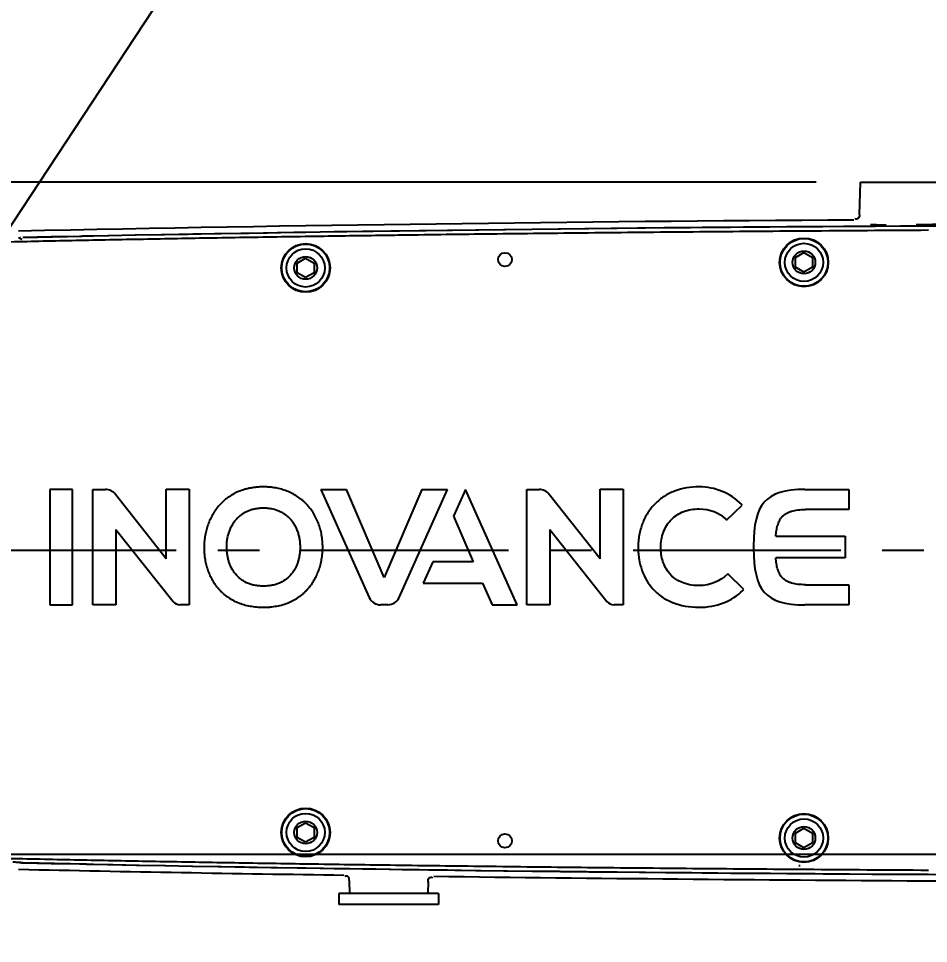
# Model space of a CAD drawing. Header units: millimetres. Extents: x 5828 to 6704, y 123 to 421.
# Drawn here: x 6393.03 to 6401.25, y 273.1 to 281.46 of the extents above; entities that cross this region are included whole.
import ezdxf
from ezdxf import colors
from ezdxf.entities.mleader import LeaderData, LeaderLine
from ezdxf.math import Vec2, Vec3

# ---------------------------------------------------------------- set-up
doc = ezdxf.new("R2010")
doc.units = ezdxf.units.MM
doc.linetypes.add('BANKLINE1', pattern=[5.5, 4, -1.5])
doc.linetypes.add('CENTER', pattern=[0.6, 0.375, -0.075, 0.075, -0.075])
for name, color, linetype in [('00_COMPONENTS', 7, 'BANKLINE1'), ('BREP_1_DXF_CONTINUOUS_LINE', 7, 'Continuous'), ('BREP_2_DXF_CONTINUOUS_LINE', 7, 'Continuous'), ('BREP_3_DXF_CONTINUOUS_LINE', 7, 'Continuous'), ('BREP_4_DXF_CONTINUOUS_LINE', 7, 'Continuous'), ('BREP_5_DXF_CONTINUOUS_LINE', 7, 'Continuous'), ('BREP_6_DXF_CONTINUOUS_LINE', 7, 'Continuous'), ('BREP_7_DXF_CONTINUOUS_LINE', 7, 'Continuous'), ('BREP_8_DXF_CONTINUOUS_LINE', 7, 'Continuous'), ('DIM', 7, 'Continuous'), ('外形图', 7, 'Continuous')]:
    doc.layers.add(name, color=color, linetype=linetype)
doc.styles.add('微软雅黑', font='msyh.ttc', dxfattribs={"height": 2.1})
doc.dimstyles.new('尺寸标注_1_20比例', dxfattribs={"dimtxt": 2.1, "dimasz": 1.7, "dimexe": 0.5, "dimexo": 0.4, "dimgap": 0.5, "dimtad": 1, "dimdec": 1, "dimlfac": 20, "dimdsep": 46, "dimtxsty": '微软雅黑', "dimcen": 0.09, "dimadec": 0, "dimazin": 0, "dimtp": 0.01, "dimtm": 0.01, "dimtfac": 1, "dimtdec": 1, "dimtofl": 0, "dimtmove": 0, "dimatfit": 3, "dimfxl": 1, "dimtolj": 1, "dimarcsym": 0})

# ---------------------------------------------------------------- blocks, each defined once
blk = doc.blocks.new('*D1539')
at = {"layer": '00_COMPONENTS', "color": 0, "linetype": 'ByBlock', "lineweight": -2, "ltscale": 20}
for p, q in [((6390.5458, 277.0834), (6390.5458, 283.8114)), ((6391.1058, 276.8908), (6391.1058, 283.8114)), ((6388.8458, 283.3114), (6387.1458, 283.3114)), ((6392.8058, 283.3114), (6394.5058, 283.3114))]:
    blk.add_line(p, q, dxfattribs=at)
at = {"layer": '00_COMPONENTS', "color": 0}
for points in [[(6388.8458, 283.0281), (6388.8458, 283.5948), (6390.5458, 283.3114)], [(6392.8058, 283.5948), (6392.8058, 283.0281), (6391.1058, 283.3114)]]:
    blk.add_solid(points, dxfattribs=at)
at = {"layer": 'Defpoints', "color": 0}
for p in [(6390.5458, 283.3114), (6390.5458, 276.6834), (6391.1058, 276.4908)]:
    blk.add_point(p, dxfattribs=at)
at = {"layer": '00_COMPONENTS', "color": 0, "insert": (6390.8493, 284.9021), "char_height": 2.1, "attachment_point": 5, "style": '微软雅黑'}
blk.add_mtext('\\A1;\\A1;10', dxfattribs=at)
blk = doc.blocks.new('123')
at = {"layer": 'BREP_1_DXF_CONTINUOUS_LINE', "color": 7, "linetype": 'Continuous'}
for p, q in [((17.5, -10.43), (17.5, 0.01)), ((17.5, 0.01), (20.95, 0.01)), ((20.95, 0.01), (20.95, -17.36)), ((6.49, -17.36), (6.49, -0.01)), ((6.49, -0.01), (8.36, -0.01)), ((17.5, -10.43), (9.85, -0.75)), ((9.93, -6.02), (9.93, -17.36)), ((9.93, -6.02), (18.52, -16.84)), ((9.93, -17.36), (6.49, -17.36)), ((20.95, -17.36), (19.59, -17.36))]:
    blk.add_line(p, q, dxfattribs=at)
for points in [[(9.85, -0.75), (9.5, -0.3), (8.96, -0.01), (8.36, -0.01)], [(18.52, -16.84), (18.77, -17.16), (19.16, -17.36), (19.59, -17.36)]]:
    blk.add_open_spline(points, degree=3, dxfattribs=at)
at = {"layer": 'BREP_2_DXF_CONTINUOUS_LINE', "color": 7, "linetype": 'Continuous'}
for p, q in [((62.43, 0), (60.62, -4.03)), ((70.21, -17.35), (62.43, 0)), ((60.62, -4.03), (63.61, -10.89)), ((57.54, -10.89), (56.1, -14.12)), ((63.61, -10.89), (57.54, -10.89)), ((56.1, -14.12), (65.01, -14.12)), ((65.01, -14.12), (66.45, -17.35)), ((66.45, -17.35), (70.21, -17.35))]:
    blk.add_line(p, q, dxfattribs=at)
at = {"layer": 'BREP_3_DXF_CONTINUOUS_LINE', "color": 7, "linetype": 'Continuous'}
for p, q in [((40.7, 0), (47.98, -16.24)), ((40.7, 0), (44.56, 0)), ((50.23, -13.26), (44.56, 0)), ((55.9, 0), (50.23, -13.26)), ((52.47, -16.24), (59.76, 0)), ((55.9, 0), (59.76, 0)), ((50.77, -17.34), (49.69, -17.34))]:
    blk.add_line(p, q, dxfattribs=at)
for centre, start, end in [((49.69, -15.48), 204.0204, 270.0145), ((50.77, -15.47), 270.0224, 335.7905)]:
    blk.add_arc(centre, 1.87, start, end, dxfattribs=at)
at = {"layer": 'BREP_4_DXF_CONTINUOUS_LINE', "color": 7, "linetype": 'Continuous'}
for p, q in [((101.69, -4.59), (104, -2.36)), ((104, -2.36), (103.92, -2.28)), ((101.61, -4.52), (101.69, -4.59)), ((101.86, -12.68), (101.78, -12.76)), ((104.22, -15.06), (101.86, -12.68)), ((104.14, -15.14), (104.22, -15.06))]:
    blk.add_line(p, q, dxfattribs=at)
for points, knots in [([(97.55, 0.37), (96.21, 0.37), (94.34, 0.04), (92.24, -1.01), (90.89, -2.11), (89.78, -3.49), (88.97, -5.1), (88.56, -6.58), (88.39, -7.82), (88.35, -8.76), (88.39, -9.67), (88.54, -10.82), (88.9, -12.19), (89.58, -13.68), (90.57, -15.04), (91.87, -16.19), (94.06, -17.36), (96.07, -17.72), (97.55, -17.72)], [0, 0, 0, 0, 0.123703, 0.185554, 0.247405, 0.309485, 0.371565, 0.433646, 0.464686, 0.495726, 0.524925, 0.554123, 0.612521, 0.670919, 0.729317, 0.796987, 0.864658, 1, 1, 1, 1]), ([(97.55, -14.46), (95.44, -14.46), (93.27, -13.36), (92.13, -11.17), (91.82, -9.81), (91.73, -8.7), (91.83, -7.54), (92.25, -6.02), (93.27, -4.4), (95.13, -3.21), (96.7, -2.93), (97.55, -2.93)], [0, 0, 0, 0, 0.228721, 0.343081, 0.400261, 0.457441, 0.526086, 0.59473, 0.732019, 0.866009, 1, 1, 1, 1])]:
    blk.add_open_spline(points, degree=3, knots=knots, dxfattribs=at)
for points in [[(103.92, -2.28), (102.16, -0.55), (99.96, 0.37), (97.55, 0.37)], [(97.55, -2.93), (99.13, -2.93), (100.57, -3.5), (101.61, -4.52)], [(101.78, -12.76), (100.73, -13.81), (99.11, -14.46), (97.55, -14.46)], [(97.55, -17.72), (100.15, -17.72), (102.43, -16.83), (104.14, -15.14)]]:
    blk.add_open_spline(points, degree=3, dxfattribs=at)
at = {"layer": 'BREP_5_DXF_CONTINUOUS_LINE', "color": 7, "linetype": 'Continuous'}
blk.add_line((32.11, -17.72), (32.86, -17.69), dxfattribs=at)
for points, knots in [([(32.1, 0.37), (32.09, 0.37), (32.08, 0.37), (32.05, 0.37), (32.01, 0.37), (31.95, 0.37), (31.88, 0.36), (31.79, 0.36), (31.67, 0.36), (31.48, 0.35), (31.25, 0.34), (30.98, 0.31), (30.72, 0.28), (30.37, 0.23), (29.95, 0.16), (29.46, 0.04), (28.84, -0.14), (28.1, -0.43), (27.3, -0.85), (26.57, -1.35), (25.91, -1.92), (25.13, -2.75), (24.49, -3.69), (24, -4.7), (23.7, -5.48), (23.5, -6.16), (23.38, -6.7), (23.31, -7.12), (23.25, -7.53), (23.21, -7.88), (23.19, -8.15), (23.19, -8.33), (23.18, -8.46), (23.18, -8.57), (23.18, -8.65), (23.18, -8.71), (23.18, -8.75), (23.18, -8.78), (23.18, -8.79), (23.18, -8.81), (23.18, -8.84), (23.18, -8.89), (23.18, -8.94), (23.18, -9.02), (23.18, -9.11), (23.19, -9.26), (23.2, -9.44), (23.21, -9.66), (23.23, -9.88), (23.26, -10.17), (23.32, -10.52), (23.4, -10.95), (23.52, -11.5), (23.73, -12.17), (24.04, -12.93), (24.35, -13.54), (24.63, -14), (24.85, -14.33), (25.05, -14.59), (25.2, -14.77), (25.29, -14.88), (25.35, -14.95), (25.43, -15.04), (25.53, -15.15), (25.71, -15.34), (25.98, -15.59), (26.32, -15.88), (26.8, -16.24), (27.43, -16.64), (28.25, -17.03), (29.13, -17.33), (30.07, -17.55), (30.89, -17.66), (31.57, -17.71), (31.93, -17.72), (32.11, -17.72), (32.11, -17.72)], [0, 0, 0, 0, 0.000325, 0.000651, 0.001301, 0.002602, 0.003903, 0.005204, 0.007806, 0.010409, 0.015613, 0.020817, 0.026021, 0.031226, 0.041634, 0.052043, 0.062451, 0.083269, 0.104086, 0.124903, 0.14572, 0.166537, 0.208171, 0.228989, 0.249806, 0.270623, 0.281031, 0.29144, 0.301849, 0.312257, 0.317461, 0.322666, 0.325268, 0.32787, 0.330472, 0.331773, 0.332424, 0.333074, 0.333725, 0.334375, 0.335676, 0.338279, 0.340881, 0.343483, 0.348687, 0.353891, 0.3643, 0.374709, 0.385117, 0.395526, 0.416343, 0.43716, 0.457977, 0.499612, 0.541246, 0.58288, 0.603697, 0.624514, 0.645332, 0.65574, 0.660944, 0.666149, 0.671353, 0.676557, 0.686966, 0.707783, 0.7286, 0.749417, 0.791052, 0.832686, 0.87432, 0.915954, 0.957589, 0.978406, 0.999223, 1, 1, 1, 1]), ([(35.91, -17), (36.19, -16.88), (36.74, -16.62), (37.37, -16.22), (37.84, -15.85), (38.13, -15.61), (38.34, -15.4), (38.5, -15.24), (38.63, -15.11), (38.73, -15), (38.81, -14.91), (38.87, -14.84), (38.96, -14.73), (39.1, -14.55), (39.3, -14.29), (39.52, -13.96), (39.8, -13.5), (40.11, -12.89), (40.42, -12.13), (40.66, -11.33), (40.84, -10.5), (40.94, -9.78), (40.97, -9.27), (40.98, -9.01), (40.99, -8.86), (40.99, -8.75), (40.99, -8.63), (40.99, -8.47), (40.98, -8.19), (40.96, -7.8), (40.91, -7.33), (40.81, -6.71), (40.64, -5.96), (40.36, -5.09), (39.99, -4.26), (39.55, -3.47), (39.12, -2.87), (38.74, -2.42), (38.43, -2.09), (38.13, -1.8), (37.7, -1.44), (37.14, -1.02), (36.41, -0.6), (35.76, -0.31), (35.22, -0.11), (34.8, 0.01), (34.38, 0.12), (33.94, 0.21), (33.57, 0.27), (33.26, 0.31), (33.04, 0.33), (32.84, 0.34), (32.69, 0.35), (32.57, 0.36), (32.45, 0.36), (32.35, 0.36), (32.27, 0.37), (32.22, 0.37), (32.18, 0.37), (32.16, 0.37), (32.13, 0.37), (32.11, 0.37), (32.1, 0.37), (32.1, 0.37), (32.1, 0.37)], [0, 0, 0, 0, 0.035714, 0.071429, 0.089286, 0.107143, 0.116071, 0.125, 0.133929, 0.138393, 0.142857, 0.147321, 0.151786, 0.160714, 0.178571, 0.196429, 0.214286, 0.25, 0.285714, 0.321429, 0.357143, 0.392857, 0.410714, 0.419643, 0.424107, 0.428571, 0.433036, 0.4375, 0.446429, 0.464286, 0.482143, 0.5, 0.535714, 0.571429, 0.607143, 0.642857, 0.678571, 0.696429, 0.714286, 0.732143, 0.75, 0.785714, 0.821429, 0.857143, 0.875, 0.892857, 0.910714, 0.928571, 0.946429, 0.955357, 0.964286, 0.973214, 0.977679, 0.982143, 0.986607, 0.991071, 0.993304, 0.995536, 0.996652, 0.997768, 0.998884, 0.999442, 0.999721, 1, 1, 1, 1]), ([(28.2, -4.3), (28.23, -4.27), (28.29, -4.21), (28.42, -4.09), (28.64, -3.89), (28.99, -3.64), (29.43, -3.37), (29.91, -3.16), (30.41, -2.99), (30.94, -2.88), (31.41, -2.82), (31.8, -2.79), (32.2, -2.78), (32.68, -2.8), (33.42, -2.9), (34.11, -3.08), (34.73, -3.36), (35.17, -3.62), (35.51, -3.87), (35.74, -4.06), (35.86, -4.18), (35.95, -4.27), (36.05, -4.38), (36.18, -4.52), (36.4, -4.78), (36.67, -5.18), (36.96, -5.71), (37.19, -6.27), (37.35, -6.76), (37.44, -7.17), (37.5, -7.49), (37.55, -7.81), (37.57, -8.08), (37.58, -8.3), (37.59, -8.43), (37.59, -8.55), (37.59, -8.63), (37.59, -8.7), (37.59, -8.75), (37.59, -8.78), (37.59, -8.79), (37.59, -8.8)], [0, 0, 0, 0, 0.010417, 0.020833, 0.041667, 0.083333, 0.125, 0.166667, 0.208333, 0.25, 0.291667, 0.3125, 0.333333, 0.375, 0.416667, 0.5, 0.541667, 0.583333, 0.625, 0.645833, 0.65625, 0.666667, 0.677083, 0.6875, 0.708333, 0.75, 0.791667, 0.833333, 0.875, 0.895833, 0.916667, 0.9375, 0.958333, 0.96875, 0.979167, 0.984375, 0.989583, 0.994792, 0.997396, 0.998698, 1, 1, 1, 1]), ([(36.74, -12.09), (36.61, -12.31), (36.28, -12.8), (35.6, -13.48), (34.82, -13.97), (34.08, -14.26), (33.48, -14.42), (32.93, -14.5), (32.46, -14.53), (32.09, -14.54), (31.73, -14.53), (31.26, -14.5), (30.71, -14.42), (30.11, -14.26), (29.38, -13.97), (28.59, -13.49), (27.85, -12.74), (27.37, -12.01), (27.08, -11.37), (26.9, -10.88), (26.77, -10.37), (26.68, -9.94), (26.63, -9.6), (26.61, -9.38), (26.59, -9.21), (26.58, -9.08), (26.58, -8.97), (26.58, -8.89), (26.58, -8.85), (26.57, -8.82), (26.57, -8.8), (26.57, -8.77), (26.57, -8.72), (26.57, -8.65), (26.57, -8.57), (26.57, -8.46), (26.58, -8.33), (26.59, -8.11), (26.61, -7.84), (26.66, -7.52), (26.71, -7.21), (26.81, -6.8), (26.96, -6.31), (27.19, -5.75), (27.41, -5.34), (27.55, -5.12), (27.59, -5.06)], [0, 0, 0, 0, 0.037506, 0.090006, 0.142507, 0.168757, 0.195007, 0.221257, 0.234382, 0.247507, 0.260632, 0.273757, 0.300007, 0.326257, 0.352508, 0.405008, 0.457508, 0.510008, 0.536258, 0.562508, 0.588759, 0.615009, 0.628134, 0.641259, 0.647821, 0.654384, 0.660946, 0.664228, 0.665868, 0.667509, 0.66915, 0.67079, 0.674071, 0.680634, 0.687197, 0.693759, 0.706884, 0.720009, 0.746259, 0.772509, 0.79876, 0.82501, 0.87751, 0.93001, 0.98251, 1, 1, 1, 1]), ([(27.59, -5.06), (27.66, -4.95), (27.79, -4.77), (27.97, -4.55), (28.1, -4.41), (28.17, -4.34), (28.2, -4.3)], [0, 0, 0, 0, 0.400072, 0.700036, 0.850018, 1, 1, 1, 1]), ([(37.59, -8.8), (37.59, -8.8), (37.59, -8.83), (37.59, -8.87), (37.59, -8.95), (37.58, -9.06), (37.58, -9.19), (37.56, -9.36), (37.54, -9.58), (37.49, -9.93), (37.41, -10.36), (37.28, -10.87), (37.1, -11.36), (36.92, -11.77), (36.79, -12.01), (36.74, -12.09)], [0, 0, 0, 0, 0.009511, 0.019022, 0.038045, 0.07609, 0.114134, 0.152179, 0.228269, 0.304358, 0.456537, 0.608717, 0.760896, 0.913075, 1, 1, 1, 1]), ([(32.86, -17.69), (32.95, -17.69), (33.37, -17.65), (34.11, -17.55), (35.04, -17.33), (35.63, -17.12), (35.91, -17)], [0, 0, 0, 0, 0.079012, 0.386008, 0.693004, 1, 1, 1, 1])]:
    blk.add_open_spline(points, degree=3, knots=knots, dxfattribs=at)
at = {"layer": 'BREP_6_DXF_CONTINUOUS_LINE', "color": 7, "linetype": 'Continuous'}
for p, q in [((0, 0), (0, -17.35)), ((3.42, 0), (0, 0)), ((3.42, -17.35), (3.42, 0)), ((0, -17.35), (3.42, -17.35))]:
    blk.add_line(p, q, dxfattribs=at)
at = {"layer": 'BREP_7_DXF_CONTINUOUS_LINE', "color": 7, "linetype": 'Continuous'}
for p, q in [((82.66, 0.01), (86.11, 0.01)), ((82.66, -10.43), (82.66, 0.01)), ((86.11, 0.01), (86.11, -17.36)), ((71.65, -17.36), (71.65, -0.01)), ((71.65, -0.01), (73.52, -0.01)), ((82.66, -10.43), (75.01, -0.75)), ((75.1, -6.02), (75.1, -17.36)), ((75.1, -6.02), (83.69, -16.84)), ((75.1, -17.36), (71.65, -17.36)), ((86.11, -17.36), (84.76, -17.36))]:
    blk.add_line(p, q, dxfattribs=at)
for points in [[(75.01, -0.75), (74.67, -0.3), (74.13, -0.01), (73.52, -0.01)], [(83.69, -16.84), (83.93, -17.16), (84.32, -17.36), (84.76, -17.36)]]:
    blk.add_open_spline(points, degree=3, dxfattribs=at)
at = {"layer": 'BREP_8_DXF_CONTINUOUS_LINE', "color": 7, "linetype": 'Continuous'}
for p, q in [((113.43, 0), (120, 0)), ((120, 0), (120, -3.03)), ((120, -3.03), (113.51, -3.03)), ((109.05, -7.06), (119.44, -7.06)), ((119.44, -7.06), (119.44, -10.29)), ((105.72, -8.46), (105.72, -8.67)), ((105.72, -8.69), (105.72, -8.67)), ((105.72, -8.69), (105.72, -8.9)), ((119.44, -10.29), (109.05, -10.29)), ((113.51, -14.33), (120, -14.33)), ((120, -14.33), (120, -17.36)), ((120, -17.36), (113.43, -17.36))]:
    blk.add_line(p, q, dxfattribs=at)
for points in [[(113.43, 0), (107.38, 0), (105.72, -2.32), (105.72, -8.46)], [(105.72, -8.9), (105.72, -15.04), (107.38, -17.36), (113.43, -17.36)]]:
    blk.add_open_spline(points, degree=3, dxfattribs=at)
for points in [[(109.05, -7.06), (109.07, -6.76), (109.13, -6.18), (109.27, -5.52), (109.44, -5.04), (109.56, -4.76), (109.67, -4.56), (109.76, -4.41), (109.85, -4.3), (109.91, -4.22), (109.94, -4.18), (109.97, -4.15), (110, -4.11), (110.05, -4.06), (110.14, -3.97), (110.26, -3.86), (110.43, -3.73), (110.66, -3.58), (110.98, -3.42), (111.55, -3.22), (112.36, -3.06), (113.11, -3.03), (113.51, -3.03)], [(113.51, -14.33), (113.11, -14.33), (112.36, -14.3), (111.55, -14.14), (110.98, -13.94), (110.66, -13.78), (110.43, -13.63), (110.26, -13.5), (110.14, -13.39), (110.05, -13.3), (110, -13.25), (109.97, -13.21), (109.94, -13.18), (109.91, -13.14), (109.85, -13.06), (109.76, -12.95), (109.67, -12.8), (109.56, -12.6), (109.44, -12.32), (109.27, -11.84), (109.13, -11.18), (109.07, -10.6), (109.05, -10.29)]]:
    blk.add_open_spline(points, degree=3, knots=[0, 0, 0, 0, 0.125, 0.25, 0.3125, 0.375, 0.40625, 0.4375, 0.46875, 0.484375, 0.492188, 0.5, 0.507812, 0.515625, 0.53125, 0.5625, 0.59375, 0.625, 0.6875, 0.75, 0.875, 1, 1, 1, 1], dxfattribs=at)
blk = doc.blocks.new('*D1546')
at = {"layer": 'Defpoints', "color": 0}
for p in [(6412.7723, 273.903), (6388.418, 254.4027), (6413.8205, 254.4027)]:
    blk.add_point(p, dxfattribs=at)
at = {"layer": 'DIM', "color": 0, "linetype": 'ByBlock', "lineweight": -2, "ltscale": 20}
for p, q in [((6412.3723, 273.903), (6387.918, 273.903)), ((6388.418, 272.203), (6388.418, 256.1027)), ((6413.4205, 254.4027), (6387.918, 254.4027))]:
    blk.add_line(p, q, dxfattribs=at)
at = {"layer": 'DIM', "color": 0}
for points in [[(6388.7013, 272.203), (6388.1347, 272.203), (6388.418, 273.903)], [(6388.1347, 256.1027), (6388.7013, 256.1027), (6388.418, 254.4027)]]:
    blk.add_solid(points, dxfattribs=at)
at = {"layer": 'DIM', "color": 0, "insert": (6386.8328, 264.1528), "char_height": 2.1, "attachment_point": 5, "rotation": 90, "style": '微软雅黑'}
blk.add_mtext('\\A1;390', dxfattribs=at)
blk = doc.blocks.new('*D1556')
at = {"layer": 'Defpoints', "color": 0}
for p in [(6382.8208, 278.3776), (6421.5708, 223.051), (6421.5708, 206.9092)]:
    blk.add_point(p, dxfattribs=at)
at = {"layer": 'DIM', "color": 0, "linetype": 'ByBlock', "lineweight": -2, "ltscale": 20}
for p, q in [((6382.8208, 277.9776), (6382.8208, 206.4092)), ((6421.5708, 222.651), (6421.5708, 206.4092)), ((6384.5208, 206.9092), (6419.8708, 206.9092))]:
    blk.add_line(p, q, dxfattribs=at)
at = {"layer": 'DIM', "color": 0}
for points in [[(6384.5208, 207.1925), (6384.5208, 206.6258), (6382.8208, 206.9092)], [(6419.8708, 206.6258), (6419.8708, 207.1925), (6421.5708, 206.9092)]]:
    blk.add_solid(points, dxfattribs=at)
at = {"layer": 'DIM', "color": 0, "insert": (6402.1958, 208.4775), "char_height": 2.1, "attachment_point": 5, "style": '微软雅黑'}
blk.add_mtext('\\A1;775', dxfattribs=at)
blk = doc.blocks.new('*D1560')
at = {"layer": 'Defpoints', "color": 0}
for p in [(6400.6322, 279.9776), (6377.7423, 276.6526), (6380.5779, 276.6526)]:
    blk.add_point(p, dxfattribs=at)
at = {"layer": 'DIM', "color": 0, "lineweight": -2}
for p, q in [((6377.7423, 281.6776), (6377.7423, 289.5714)), ((6400.2322, 279.9776), (6377.2423, 279.9776)), ((6377.7423, 279.9776), (6377.7423, 276.6526)), ((6380.1779, 276.6526), (6377.2423, 276.6526)), ((6377.7423, 274.9526), (6377.7423, 273.2526))]:
    blk.add_line(p, q, dxfattribs=at)
at = {"layer": 'DIM', "color": 0}
for points in [[(6377.4589, 281.6776), (6378.0256, 281.6776), (6377.7423, 279.9776)], [(6378.0256, 274.9526), (6377.4589, 274.9526), (6377.7423, 276.6526)]]:
    blk.add_solid(points, dxfattribs=at)
at = {"layer": 'DIM', "color": 0, "insert": (6376.1563, 286.4745), "char_height": 2.1, "attachment_point": 5, "rotation": 90, "style": '微软雅黑', "bg_fill": 3, "box_fill_scale": 1.1, "bg_fill_color": 256, "bg_fill_true_color": 13158600, "bg_fill_transparency": 0}
blk.add_mtext('\\A1;66.5', dxfattribs=at)

msp = doc.modelspace()

# ---------------------------------------------------------------- linework, layer by layer
at = {"layer": '外形图', "linetype": 'Continuous'}
for p, q in [((6400.6219, 279.6833), (6400.6322, 279.9776)), ((6400.6322, 279.9776), (6401.4095, 279.9776)), ((6393.0464, 279.4738), (6393.0469, 279.4739)), ((6393.0678, 279.4769), (6393.604, 279.4881)), ((6400.0446, 279.2967), (6400.1208, 279.3407)), ((6400.1208, 279.3407), (6400.1971, 279.2967)), ((6395.5446, 279.2467), (6395.6208, 279.2907)), ((6395.6208, 279.2907), (6395.6971, 279.2467)), ((6400.0446, 279.2086), (6400.0446, 279.2967)), ((6400.1971, 279.2967), (6400.1971, 279.2086)), ((6395.5446, 279.1586), (6395.5446, 279.2467)), ((6395.6971, 279.2467), (6395.6971, 279.1586)), ((6400.1208, 279.1646), (6400.0446, 279.2086)), ((6400.1971, 279.2086), (6400.1208, 279.1646)), ((6395.6208, 279.1146), (6395.5446, 279.1586)), ((6395.6971, 279.1586), (6395.6208, 279.1146)), ((6395.5446, 274.1467), (6395.6208, 274.1907)), ((6395.6208, 274.1907), (6395.6971, 274.1467)), ((6395.5446, 274.0586), (6395.5446, 274.1467)), ((6395.6971, 274.1467), (6395.6971, 274.0586)), ((6400.0446, 274.0967), (6400.1208, 274.1407)), ((6400.0446, 274.0086), (6400.0446, 274.0967)), ((6400.1208, 274.1407), (6400.1971, 274.0967)), ((6400.1971, 274.0967), (6400.1971, 274.0086)), ((6395.6208, 274.0146), (6395.5446, 274.0586)), ((6395.6971, 274.0586), (6395.6208, 274.0146)), ((6400.1208, 273.9646), (6400.0446, 274.0086)), ((6400.1971, 274.0086), (6400.1208, 273.9646)), ((6393.643, 273.8164), (6393.0678, 273.8284)), ((6396.0152, 273.669), (6396.0182, 273.5526)), ((6396.7262, 273.6583), (6396.7234, 273.5526)), ((6395.9208, 273.5526), (6395.9208, 273.4526)), ((6396.8208, 273.5526), (6395.9208, 273.5526)), ((6396.8208, 273.5526), (6396.8208, 273.4526)), ((6396.8208, 273.4526), (6395.9208, 273.4526))]:
    msp.add_line(p, q, dxfattribs=at)
at = {"layer": '外形图', "linetype": 'CENTER', "ltscale": 5}
msp.add_line((6380.5779, 276.6526), (6420.9722, 276.6526), dxfattribs=at)
at = {"layer": '外形图', "linetype": 'Continuous'}
for points in [[(6393.0466, 279.4738), (6393.0461, 279.4737), (6393.0445, 279.4735), (6393.0424, 279.4732), (6393.0395, 279.4728), (6393.0361, 279.4724), (6393.0321, 279.4719), (6393.0276, 279.4715)], [(6392.9755, 273.8381), (6392.9965, 273.8366), (6393.0056, 273.8358), (6393.0137, 273.8351), (6393.021, 273.8345), (6393.0274, 273.8338), (6393.033, 273.8333), (6393.0377, 273.8327), (6393.0414, 273.8322), (6393.0425, 273.8321)], [(6400.0878, 273.8014), (6400.0854, 273.8013), (6400.0831, 273.8012), (6400.0807, 273.8014), (6400.0783, 273.8016), (6400.0759, 273.802), (6400.0735, 273.8026)]]:
    msp.add_lwpolyline(points, dxfattribs=at)
for centre, radius in [((6395.6208, 279.2026), 0.22), ((6400.1208, 279.2526), 0.22), ((6400.1208, 279.2526), 0.2157), ((6400.1208, 279.2526), 0.1725), ((6395.6208, 279.2026), 0.2157), ((6395.6208, 279.2026), 0.1725), ((6397.4208, 279.2776), 0.0625), ((6400.1208, 279.2526), 0.1026), ((6395.6208, 279.2026), 0.1026), ((6395.6208, 274.1026), 0.22), ((6395.6208, 274.1026), 0.2157), ((6395.6208, 274.1026), 0.1725), ((6400.1208, 274.0526), 0.22), ((6400.1208, 274.0526), 0.2157), ((6395.6208, 274.1026), 0.1026), ((6400.1208, 274.0526), 0.1725), ((6397.4208, 274.0276), 0.0625), ((6400.1208, 274.0526), 0.1026)]:
    msp.add_circle(centre, radius, dxfattribs=at)
for centre, radius, start, end in [((6403.4315, -220.642), 500.2851, 90.327461, 91.191554), ((6400.8336, 288.1582), 8.5651, 269.25175, 270.20164), ((6405.802, -491.9802), 771.5739, 90.0580024, 90.3384002), ((6405.8089, -493.6732), 773.267, 90.0695725, 90.3381717), ((6403.6875, -236.999), 516.5851, 90.270903, 91.177914), ((6403.903, -257.3885), 536.9754, 90.283609, 91.09897), ((6393.071, 273.9813), 0.153, 264.24526, 268.78056), ((6403.6874, 790.3024), 516.5833, 268.822085, 269.72909), ((6401.5639, 669.668), 395.9897, 268.764857, 269.189977), ((6403.9172, 812.0839), 538.3656, 268.906497, 269.715599), ((6405.464, 970.1712), 696.5185, 269.285381, 270.0113875), ((6405.8089, 1046.9797), 773.2682, 269.6618221, 269.9304273), ((6405.8021, 1045.3004), 771.5889, 269.6615951, 269.9419938)]:
    msp.add_arc(centre, radius, start, end, dxfattribs=at)
for points, knots in [([(6400.6219, 279.6832), (6400.6215, 279.6717), (6400.6197, 279.6461), (6400.5897, 279.6414), (6400.5819, 279.6475)], [0, 0, 0, 0, 0.540608, 1, 1, 1, 1]), ([(6401.1355, 279.5947), (6401.1535, 279.5949), (6401.22, 279.5954), (6401.2864, 279.5965), (6401.3348, 279.5979)], [0, 0, 0, 0, 0.271962, 1, 1, 1, 1]), ([(6396.3671, 279.499), (6396.407, 279.4996), (6396.7164, 279.5038), (6397.3183, 279.5114), (6398.196, 279.5211), (6399.1241, 279.53), (6399.7597, 279.5351), (6400.0797, 279.5375)], [0, 0, 0, 0, 0.032232, 0.250048, 0.486377, 0.741439, 1, 1, 1, 1]), ([(6400.0797, 279.5375), (6400.1002, 279.5377), (6400.4887, 279.5405), (6400.8772, 279.5431), (6401.2452, 279.5452)], [0, 0, 0, 0, 0.052728, 1, 1, 1, 1]), ([(6387.4178, 279.2353), (6387.488, 279.2398), (6387.6603, 279.2509), (6387.9351, 279.2663), (6388.2423, 279.2826), (6388.5498, 279.2975), (6388.8567, 279.3114), (6389.1642, 279.3246), (6389.478, 279.3372), (6389.8076, 279.3497), (6390.1647, 279.3624), (6390.5601, 279.3756), (6391.0043, 279.3894), (6391.5023, 279.4037), (6392.0477, 279.4181), (6392.6239, 279.4321), (6393.215, 279.4452), (6393.8157, 279.4574), (6394.4322, 279.4689), (6395.077, 279.4799), (6395.725, 279.49), (6396.1598, 279.4962), (6396.3671, 279.499)], [0, 0, 0, 0, 0.02358, 0.057837, 0.092214, 0.126652, 0.160988, 0.19514, 0.229787, 0.266195, 0.305678, 0.349482, 0.398768, 0.454558, 0.516412, 0.58156, 0.647662, 0.714501, 0.782863, 0.854282, 0.930544, 1, 1, 1, 1]), ([(6393.0395, 279.4691), (6393.0404, 279.469), (6393.0421, 279.4686), (6393.0438, 279.4682), (6393.0446, 279.4679)], [0, 0, 0, 0, 0.490838, 1, 1, 1, 1]), ([(6393.0421, 279.4682), (6393.0434, 279.4679), (6393.0461, 279.4669), (6393.0487, 279.4657), (6393.05, 279.465)], [0, 0, 0, 0, 0.482608, 1, 1, 1, 1]), ([(6393.0446, 279.4679), (6393.0456, 279.4675), (6393.0477, 279.4668), (6393.0496, 279.4658), (6393.0506, 279.4653)], [0, 0, 0, 0, 0.486909, 1, 1, 1, 1]), ([(6393.05, 279.465), (6393.0511, 279.4645), (6393.0532, 279.4632), (6393.0553, 279.4618), (6393.0563, 279.4611)], [0, 0, 0, 0, 0.484343, 1, 1, 1, 1]), ([(6393.0506, 279.4653), (6393.0517, 279.4648), (6393.0538, 279.4635), (6393.0559, 279.4622), (6393.0569, 279.4614)], [0, 0, 0, 0, 0.484722, 1, 1, 1, 1]), ([(6400.0877, 273.7677), (6399.7639, 273.7701), (6399.1237, 273.7753), (6398.1903, 273.7842), (6397.3107, 273.794), (6396.5009, 273.8043), (6395.7577, 273.8147), (6395.0716, 273.8254), (6394.4259, 273.8365), (6393.8014, 273.8482), (6393.1822, 273.8608), (6392.5609, 273.8746), (6391.9472, 273.8897), (6391.366, 273.9054), (6390.8407, 273.9208), (6390.3796, 273.9355), (6389.9751, 273.9495), (6389.6143, 273.9628), (6389.2833, 273.9758), (6388.9686, 273.989), (6388.6602, 274.0027), (6388.3531, 274.0172), (6388.0459, 274.0329), (6387.7389, 274.0499), (6387.5343, 274.0623), (6387.4323, 274.0689)], [0, 0, 0, 0, 0.076729, 0.151702, 0.221202, 0.285168, 0.343618, 0.39731, 0.447779, 0.496645, 0.545315, 0.594538, 0.643924, 0.690764, 0.732319, 0.768454, 0.800082, 0.828227, 0.854011, 0.878579, 0.902872, 0.927155, 0.951424, 0.975775, 1, 1, 1, 1]), ([(6393.068, 273.8284), (6393.0634, 273.8285), (6393.0538, 273.8291), (6393.0444, 273.8306), (6393.0397, 273.8317)], [0, 0, 0, 0, 0.486969, 1, 1, 1, 1]), ([(6393.0557, 273.8291), (6393.0538, 273.8293), (6393.05, 273.8298), (6393.0462, 273.8304), (6393.0443, 273.8308)], [0, 0, 0, 0, 0.496949, 1, 1, 1, 1]), ([(6401.2451, 273.76), (6400.8765, 273.7622), (6400.4907, 273.7647), (6400.1049, 273.7676), (6400.0877, 273.7677)], [0, 0, 0, 0, 0.955339, 1, 1, 1, 1]), ([(6396.0151, 273.6694), (6396.0148, 273.6809), (6396.0132, 273.7064), (6395.9833, 273.7114), (6395.9755, 273.7055)], [0, 0, 0, 0, 0.540356, 1, 1, 1, 1]), ([(6396.7262, 273.658), (6396.7265, 273.6698), (6396.7281, 273.6958), (6396.7587, 273.7006), (6396.7665, 273.6944)], [0, 0, 0, 0, 0.542487, 1, 1, 1, 1])]:
    msp.add_open_spline(points, degree=3, knots=knots, dxfattribs=at)

# ---------------------------------------------------------------- block references
at = {"xscale": 0.0601230445533704, "yscale": 0.0601230445533704, "zscale": 0.0601230445533704}
msp.add_blockref('123', (6393.3103, 277.2023), dxfattribs=at)

# ---------------------------------------------------------------- dimensions: what is measured, and where the dimension line sits
at = {"layer": '00_COMPONENTS', "linetype": 'ByBlock', "ltscale": 20}
dim = msp.add_linear_dim(base=(6390.5458, 283.3114), p1=(6391.1058, 276.4908), p2=(6390.5458, 276.6834), text='\\A1;10', dimstyle='尺寸标注_1_20比例', dxfattribs=at)
dim.commit()
dim.dimension.update_dxf_attribs({"geometry": '*D1539', "text_midpoint": (6390.8493, 283.3114), "dimtype": 160})
at = {"layer": 'DIM', "linetype": 'ByBlock', "ltscale": 20}
dim = msp.add_linear_dim(base=(6421.5708, 206.9092), p1=(6382.8208, 278.3776), p2=(6421.5708, 223.051), dimstyle='尺寸标注_1_20比例', dxfattribs=at)
dim.commit()
dim.dimension.update_dxf_attribs({"geometry": '*D1556', "text_midpoint": (6402.1958, 206.9092), "dimtype": 160})
dim = msp.add_linear_dim(base=(6388.418, 254.4027), p1=(6412.7723, 273.903), p2=(6413.8205, 254.4027), angle=90, dimstyle='尺寸标注_1_20比例', dxfattribs=at)
dim.commit()
dim.dimension.update_dxf_attribs({"geometry": '*D1546', "text_midpoint": (6388.418, 264.1528), "dimtype": 160})

# ---------------------------------------------------------------- leaders
at = {"layer": '00_COMPONENTS', "linetype": 'ByBlock', "ltscale": 20}
ml = msp.add_multileader_mtext('Standard', dxfattribs=at)
ml.set_content('2×R14', style='微软雅黑')
ml.set_leader_properties()
ml.build(insert=Vec2(0, 0))
ml.multileader.update_dxf_attribs({"text_left_attachment_type": 5, "text_right_attachment_type": 5, "dogleg_length": 0.15, "arrow_head_size": 1.7})
ctx = ml.context
ctx.base_point, ctx.char_height, ctx.arrow_head_size, ctx.landing_gap_size, ctx.plane_origin = Vec3(6395.546, 283.2897), 2.1, 1.7, 0.3, Vec3(6389.7382, 276.7498)
ctx.left_attachment, ctx.right_attachment = 5, 5
notes = []
notes.append((ctx, [(0, (1, 1, 0), (6395.396, 283.2897), (1, 0), 0.15, [(0, [(6391.4281, 277.2562)], 0, [])])]))
ctx.mtext.insert, ctx.mtext.flow_direction = Vec3(6395.846, 285.865), 5
at = {"layer": '外形图'}
ml = msp.add_multileader_mtext('Standard', dxfattribs=at)
ml.set_content('2×M5{\\A1;\\C256; depth10}', style='微软雅黑')
ml.set_leader_properties()
ml.build(insert=Vec2(0, 0))
ml.multileader.update_dxf_attribs({"text_left_attachment_type": 5, "text_right_attachment_type": 5, "dogleg_length": 0.15, "arrow_head_size": 1.7})
ctx = ml.context
ctx.base_point, ctx.char_height, ctx.arrow_head_size, ctx.landing_gap_size, ctx.plane_origin = Vec3(6388.928, 266.6829), 2.1, 1.7, 0.3, Vec3(6412.7723, 273.9059)
ctx.left_attachment, ctx.right_attachment, ctx.text_align_type = 5, 5, 2
notes.append((ctx, [(0, (1, 1, 0), (6409.3724, 266.6829), (-1, 0), 0.15, [(0, [(6412.7723, 273.9059)], 0, [])])]))
ctx.mtext.insert, ctx.mtext.alignment, ctx.mtext.flow_direction = Vec3(6408.9224, 269.5922), 3, 5
for ctx, leaders in notes:
    for number, flags, end, landing, length, lines in leaders:
        leader = LeaderData()
        leader.index, (leader.has_last_leader_line, leader.has_dogleg_vector, leader.attachment_direction) = number, flags
        leader.last_leader_point, leader.dogleg_vector, leader.dogleg_length = Vec3(end), Vec3(landing), length
        for number, points, colour, breaks in lines:
            line = LeaderLine()
            line.index, line.vertices, line.color, line.breaks = number, Vec3.list(points), colors.encode_raw_color(colour), breaks
            leader.lines.append(line)
        ctx.leaders.append(leader)

# ---------------------------------------------------------------- next in the draw order: dimensions: what is measured, and where the dimension line sits
at = {"layer": 'DIM'}
dim = msp.add_linear_dim(base=(6377.7423, 276.6526), p1=(6400.6322, 279.9776), p2=(6380.5779, 276.6526), angle=90, dimstyle='尺寸标注_1_20比例', override={"dimtofl": 1, "dimtfill": 1}, dxfattribs=at)
dim.commit()
dim.dimension.update_dxf_attribs({"geometry": '*D1560', "text_midpoint": (6377.7423, 286.4745), "dimtype": 160})

doc.saveas('drawing.dxf')
